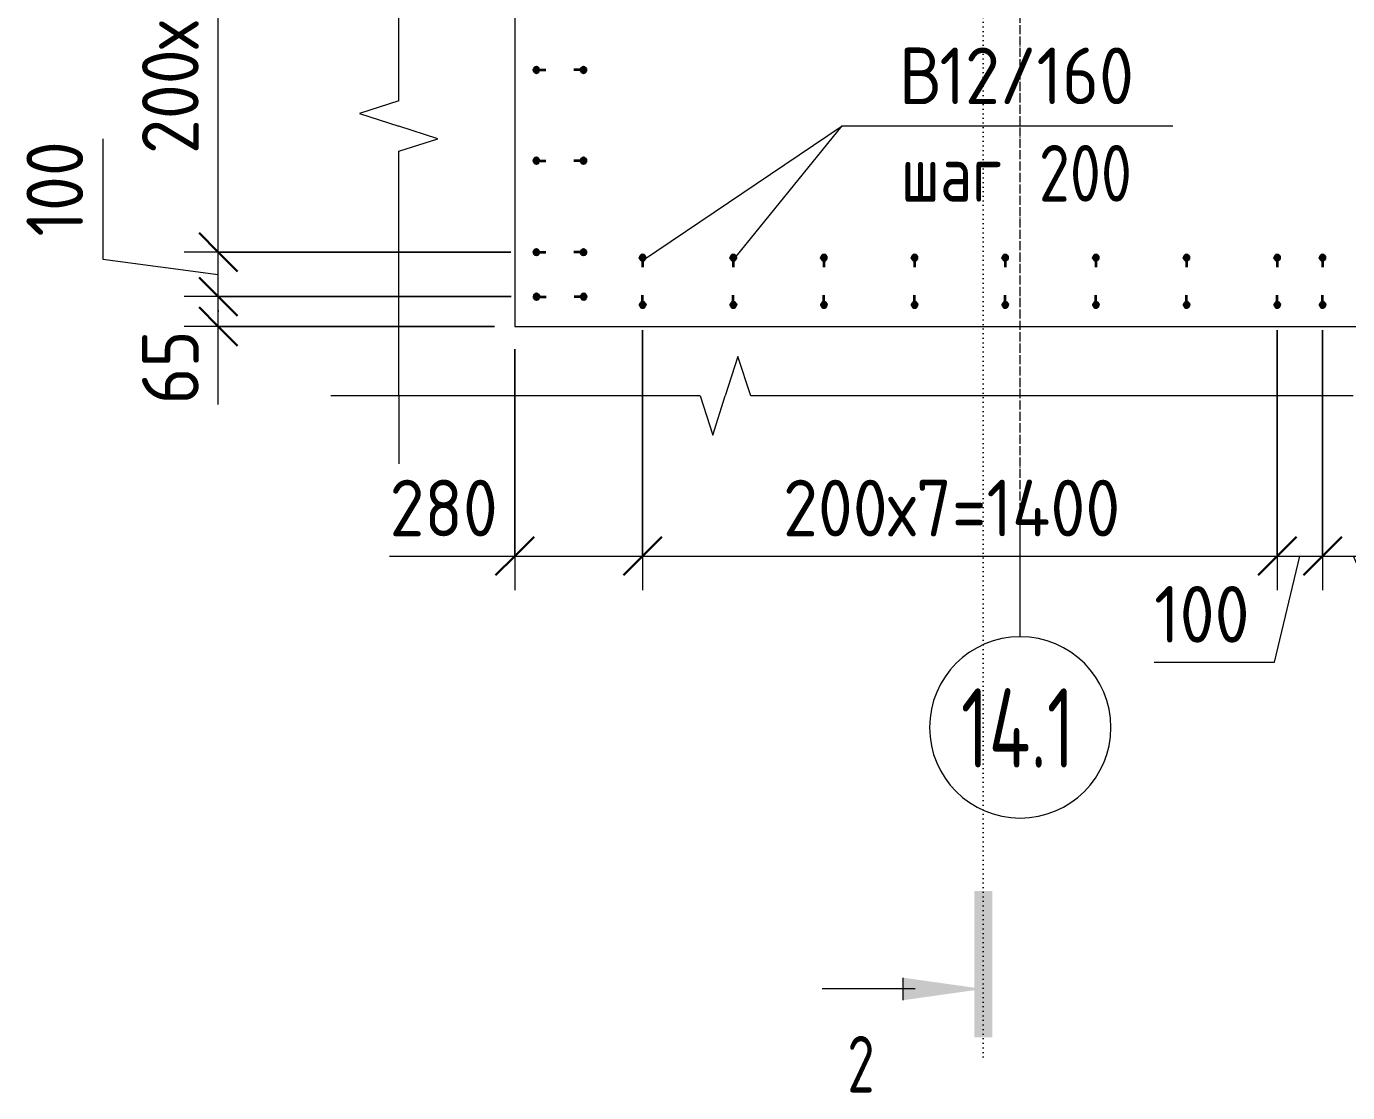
# Model space of a CAD drawing. Header units: millimetres. Extents: x -39853 to 12393, y -4903 to 80275.
# Drawn here: x -10253 to -7339, y 75360 to 77712 of the extents above; entities that cross this region are included whole.
import ezdxf

# ---------------------------------------------------------------- set-up
doc = ezdxf.new("R2010")
doc.units = ezdxf.units.MM
doc.linetypes.add('02 Штрихпунктирная _20 мм_', pattern=[25, 20, -2.5, 0, -2.5])
doc.linetypes.add('04 Пунктир 10мм', pattern=[10, 0, -10])
for name, color, linetype, lineweight in [('AA_Dim', 7, 'Continuous', 9), ('AA_Dim-50', 7, 'Continuous', 9), ('AA_Oformlenie', 7, 'Continuous', 9), ('AA_Razrez', 7, 'Continuous', 9), ('AA_Vinoska', 7, 'Continuous', 9), ('KR_Armatura', 7, 'Continuous', 20), ('KR_Armatura_Tonkie', 7, 'Continuous', 20), ('KR_Fundament', 7, 'Continuous', 20), ('Оси', 7, 'Continuous', 9)]:
    doc.layers.add(name, color=color, linetype=linetype, lineweight=lineweight)
doc.styles.add('ISOCPEUR', font='isocpeur.ttf', dxfattribs={"width": 0.7, "height": 175})
doc.styles.add('ISOCPEUR_3', font='isocpeur.ttf', dxfattribs={"width": 0.7, "height": 125})
doc.styles.add('ISOCPEUR_4', font='isocpeur.ttf', dxfattribs={"width": 0.9, "height": 125})
doc.styles.add('ISOCPEUR_5', font='isocpeur.ttf', dxfattribs={"width": 0.8, "height": 125})
doc.dimstyles.new('05_Округл_5мм__прозр_', dxfattribs={"dimscale": 304.8, "dimtxt": 124.497647, "dimasz": 0.278871, "dimexe": 0.246063, "dimexo": 0.164042, "dimgap": 0.016404, "dimtad": 1, "dimdec": 0, "dimrnd": 5, "dimdsep": 46, "dimtxsty": 'ISOCPEUR_4', "dimblk1": 'OBLIQUE', "dimblk2": 'OBLIQUE', "dimsah": 1, "dimcen": 0.09, "dimdle": 0.246063, "dimazin": 0, "dimtfac": 1, "dimtdec": 4, "dimtix": 1, "dimtmove": 0, "dimatfit": 3, "dimfxl": 1, "dimtvp": 1, "dimtolj": 1, "dimtzin": 0, "dimlwd": 18, "dimlwe": 18, "dimarcsym": 2})
doc.dimstyles.new('05_Округл_5мм__прозр__1', dxfattribs={"dimscale": 304.8, "dimtxt": 124.497647, "dimasz": 0.278871, "dimexe": 0.246063, "dimexo": 0.164042, "dimgap": 0.016404, "dimtad": 1, "dimdec": 0, "dimrnd": 5, "dimdsep": 46, "dimtxsty": 'ISOCPEUR_4', "dimblk1": 'OBLIQUE', "dimblk2": 'OBLIQUE', "dimsah": 1, "dimcen": 0.09, "dimdle": 0.246063, "dimazin": 0, "dimtfac": 1, "dimtdec": 4, "dimtix": 1, "dimtmove": 1, "dimatfit": 3, "dimfxl": 1, "dimtvp": 1, "dimtolj": 1, "dimtzin": 0, "dimlwd": 18, "dimlwe": 18, "dimarcsym": 2})

# ---------------------------------------------------------------- blocks, each defined once
blk = doc.blocks.new('265_Выпуск П одной длины _НесАрм_РабПлоск_ - В1 _d12_ t250-4071037-Схема расположения арматурных выпусков вундаментной плиты  в_о 14_1-К1')
at = {"layer": 'KR_Armatura_Tonkie', "lineweight": 35}
for points in [[(0, 0), (-0.8, 3), (-1.8, 4.2), (-4.4, 5.8), (-7.6, 5.8), (-10.2, 4.2), (-11.8, 1.6), (-12, 0), (-11.2, -3), (-9, -5.2), (-6, -6), (-3, -5.2), (-1.8, -4.2), (-0.2, -1.6)], [(103.8, 1.6), (103.2, 3), (101, 5.2), (98, 6), (95, 5.2), (92.8, 3), (92.2, 1.6), (92.7, -2.6), (92.8, -3), (95, -5.2), (98, -6), (99.6, -5.8), (102.2, -4.2), (103.8, -1.6)]]:
    blk.add_hatch(color=256, dxfattribs=at).paths.add_polyline_path(points)
at = {"layer": 'KR_Armatura'}
for centre in [(-6, 0), (98, 0)]:
    blk.add_circle(centre, 6, dxfattribs=at)
at = {"layer": 'KR_Armatura_Tonkie', "lineweight": 35}
for p, q in [((0, 0), (15, 0)), ((92, 0), (77, 0)), ((95.9, 6), (97.6, 6)), ((-3.9, -6), (-5.6, -6))]:
    blk.add_line(p, q, dxfattribs=at)
for centre, start, end in [((-6, 0), 360, 180), ((-6, 0), 180, 360), ((98, 0), 360, 180), ((98, 0), 180, 360)]:
    blk.add_arc(centre, 6, start, end, dxfattribs=at)
blk = doc.blocks.new('265_Выпуск П одной длины _НесАрм_РабПлоск_ - В1 _d12_ t250-V1-Схема расположения арматурных выпусков вундаментной плиты  в_о 14_1-К1')
at = {"layer": 'KR_Armatura_Tonkie', "lineweight": 35}
for points in [[(0, 0), (-0.8, 3), (-1.8, 4.2), (-4.4, 5.8), (-7.6, 5.8), (-10.2, 4.2), (-11.8, 1.6), (-12, 0), (-11.2, -3), (-9, -5.2), (-6, -6), (-3, -5.2), (-1.8, -4.2), (-0.2, -1.6)], [(103.8, 1.6), (103.2, 3), (101, 5.2), (98, 6), (95, 5.2), (92.8, 3), (92.2, 1.6), (92.2, -1.6), (92.8, -3), (95, -5.2), (98.1, -6), (99.6, -5.8), (102.2, -4.2), (103.8, -1.6)]]:
    blk.add_hatch(color=256, dxfattribs=at).paths.add_polyline_path(points)
at = {"layer": 'KR_Armatura'}
for centre in [(-6, 0), (98, 0)]:
    blk.add_circle(centre, 6, dxfattribs=at)
at = {"layer": 'KR_Armatura_Tonkie', "lineweight": 35}
for p, q in [((0, 0), (15, 0)), ((92, 0), (77, 0)), ((95.9, 6), (97.6, 6)), ((-3.9, -6), (-5.6, -6))]:
    blk.add_line(p, q, dxfattribs=at)
for centre, start, end in [((-6, 0), 360, 180), ((-6, 0), 180, 360), ((98, 0), 360, 180), ((98, 0), 180, 360)]:
    blk.add_arc(centre, 6, start, end, dxfattribs=at)
blk = doc.blocks.new('265_Выпуск П одной длины _НесАрм_РабПлоск_ - В1 _d12_ t250-V2-Схема расположения арматурных выпусков вундаментной плиты  в_о 14_1-К1')
at = {"layer": 'KR_Armatura_Tonkie', "lineweight": 35}
for points in [[(-6, 6), (-9, 5.2), (-10.2, 4.2), (-11.8, 1.6), (-12, 0), (-11.2, -3), (-9, -5.2), (-6, -6), (-3, -5.2), (-1.8, -4.2), (-0.2, -1.6), (0, 0), (-0.8, 3), (-1.8, 4.2), (-4.4, 5.8)], [(98, 6), (95, 5.2), (92.4, 1.9), (92.2, 1.6), (92.4, -1.9), (92.8, -3), (95, -5.2), (98, -6), (99.6, -5.8), (102.2, -4.2), (103.8, -1.6), (103.8, 1.6), (103.2, 3), (101, 5.2), (99.6, 5.8)]]:
    blk.add_hatch(color=256, dxfattribs=at).paths.add_polyline_path(points)
at = {"layer": 'KR_Armatura'}
for centre in [(-6, 0), (98, 0)]:
    blk.add_circle(centre, 6, dxfattribs=at)
at = {"layer": 'KR_Armatura_Tonkie', "lineweight": 35}
for p, q in [((0, 0), (15, 0)), ((92, 0), (77, 0))]:
    blk.add_line(p, q, dxfattribs=at)
for centre, start, end in [((-6, 0), 360, 180), ((-6, 0), 180, 360), ((98, 0), 360, 180), ((98, 0), 180, 360)]:
    blk.add_arc(centre, 6, start, end, dxfattribs=at)
blk = doc.blocks.new('011_Прямоугольник обрыва _ЭлУзла_ - 011_Прямоугольник обрыва _ЭлУзла_-4164716-Схема расположения арматурных выпусков вундаментной плиты  в_о 14_1-К1')
at = {"layer": 'AA_Oformlenie'}
for p, q in [((0, -538.1), (0, 0)), ((0, 0), (665.3, 0)), ((776.6, 0), (2105.8, 0)), ((2217.1, 0), (2881.1, 0)), ((2881.1, 0), (2881.1, -538.1)), ((0, -1726.9), (0, -649.4)), ((2881.1, -649.4), (2881.1, -1726.9)), ((0, -2377.6), (0, -1838.2)), ((2881.1, -1838.2), (2881.1, -2377.6)), ((665.3, -2377.6), (0, -2377.6)), ((2105.8, -2377.6), (776.6, -2377.6)), ((2881.1, -2377.6), (2217.1, -2377.6))]:
    blk.add_line(p, q, dxfattribs=at)
blk = doc.blocks.new('Ось сетки - d_4мм-2765513-Схема расположения арматурных выпусков вундаментной плиты  в_о 14_1-К1')
at = {"layer": 'Оси'}
for start, end in [(360, 180), (360, 180), (180, 360), (180, 360)]:
    blk.add_arc((0, 0), 4, start, end, dxfattribs=at)
blk = doc.blocks.new('Разрез - Номер узла_ сзади-394133-Схема расположения арматурных выпусков вундаментной плиты  в_о 14_1-К1')
at = {"layer": 'AA_Razrez'}
for points in [[(7.329, 0.404), (7.329, -0.394), (0.873, -0.394), (0.873, 0.404)], [(3.497, -3.533), (2.503, -3.533), (3, 0)]]:
    blk.add_hatch(color=256, dxfattribs=at).paths.add_polyline_path(points)
for p, q in [((3, -3), (3, -7.096)), ((2.503, -3.533), (3.497, -3.533))]:
    blk.add_line(p, q, dxfattribs=at)
blk = doc.blocks.new('DIMBLOCK56-Схема расположения арматурных выпусков вундаментной плиты  в_о 14_1-К1')
at = {"layer": 'AA_Dim-50', "lineweight": 30}
for p, q in [((-9829.7, 78416.1), (-9872.2, 78458.6)), ((-9829.7, 78416.1), (-9787.2, 78373.6)), ((-9829.7, 77214), (-9872.2, 77256.5)), ((-9829.7, 77214), (-9787.2, 77171.5))]:
    blk.add_line(p, q, dxfattribs=at)
at = {"layer": 'AA_Dim-50', "lineweight": 18}
for p, q in [((-9184.1, 78416.1), (-9904.7, 78416.1)), ((-9829.7, 77139), (-9829.7, 78416.1)), ((-9829.7, 78416.1), (-9184.1, 78416.1)), ((-9184.1, 77214), (-9904.7, 77214)), ((-9829.7, 77214), (-9184.1, 77214))]:
    blk.add_line(p, q, dxfattribs=at)
at = {"layer": 'AA_Dim-50', "color": 0, "lineweight": 18, "insert": (-9998, 77430.7), "char_height": 125, "width": 922.24, "attachment_point": 1, "rotation": 90, "line_spacing_factor": 1.149209, "style": 'ISOCPEUR_4'}
blk.add_mtext('200х6=1200', dxfattribs=at)
blk = doc.blocks.new('_Oblique')
at = {"color": 0, "linetype": 'ByBlock', "lineweight": -2}
blk.add_line((-0.5, -0.5), (0.5, 0.5), dxfattribs=at)
blk = doc.blocks.new('DIMBLOCK61-Схема расположения арматурных выпусков вундаментной плиты  в_о 14_1-К1')
at = {"layer": 'AA_Dim-50', "lineweight": 30}
for p, q in [((-9829.7, 77116), (-9872.2, 77158.5)), ((-9829.7, 77116), (-9787.2, 77073.5)), ((-9829.7, 77050), (-9872.2, 77092.5)), ((-9829.7, 77050), (-9787.2, 77007.5))]:
    blk.add_line(p, q, dxfattribs=at)
at = {"layer": 'AA_Dim-50', "lineweight": 18}
for p, q in [((-9183.7, 77116), (-9904.7, 77116)), ((-9829.7, 76975), (-9829.7, 77116)), ((-9829.7, 77116), (-9183.7, 77116)), ((-9829.7, 77086.3), (-9829.7, 77083)), ((-9829.7, 76878.3), (-9829.7, 77086.3)), ((-9220.7, 77050), (-9904.7, 77050)), ((-9829.7, 77050), (-9220.7, 77050))]:
    blk.add_line(p, q, dxfattribs=at)
at = {"layer": 'AA_Dim-50', "color": 0, "lineweight": 18, "insert": (-9998, 76878.3), "char_height": 125, "width": 189.619, "attachment_point": 1, "rotation": 90, "line_spacing_factor": 1.149209, "style": 'ISOCPEUR_4'}
blk.add_mtext('65', dxfattribs=at)
blk = doc.blocks.new('DIMBLOCK62-Схема расположения арматурных выпусков вундаментной плиты  в_о 14_1-К1')
at = {"layer": 'AA_Dim-50', "lineweight": 18}
for p, q in [((-10084.7, 77463.9), (-10084.7, 77198.5)), ((-9829.7, 77116), (-9829.7, 77289)), ((-9184.1, 77214), (-9904.7, 77214)), ((-9829.7, 77214), (-9184.1, 77214)), ((-10084.7, 77198.5), (-9829.7, 77165)), ((-9183.7, 77116), (-9904.7, 77116)), ((-9829.7, 77116), (-9183.7, 77116))]:
    blk.add_line(p, q, dxfattribs=at)
at = {"layer": 'AA_Dim-50', "lineweight": 30}
for p, q in [((-9829.7, 77214), (-9872.2, 77256.5)), ((-9829.7, 77214), (-9787.2, 77171.5)), ((-9829.7, 77116), (-9872.2, 77158.5)), ((-9829.7, 77116), (-9787.2, 77073.5))]:
    blk.add_line(p, q, dxfattribs=at)
at = {"layer": 'AA_Dim-50', "color": 0, "lineweight": 18, "insert": (-10253, 77248.5), "char_height": 125, "width": 258.572, "attachment_point": 1, "rotation": 90, "line_spacing_factor": 1.149209, "style": 'ISOCPEUR_4'}
blk.add_mtext('100', dxfattribs=at)
blk = doc.blocks.new('042_М_Арматуры - Диам длина поз _ Комментарий-3662934-Схема расположения арматурных выпусков вундаментной плиты  в_о 14_1-К1')
at = {"layer": 'AA_Vinoska'}
blk.add_line((-7, 0), (7, 0), dxfattribs=at)
blk = doc.blocks.new('DIMBLOCK63-Схема расположения арматурных выпусков вундаментной плиты  в_о 14_1-К1')
at = {"layer": 'AA_Dim-50', "lineweight": 18}
for p, q in [((-8893.7, 77042), (-8893.7, 76468.9)), ((-8893.7, 76543.9), (-8893.7, 77042)), ((-9175.7, 77000), (-9175.7, 76468.9)), ((-9175.7, 76543.9), (-9175.7, 77000)), ((-9452, 76543.9), (-9165, 76543.9)), ((-9250.7, 76543.9), (-8893.7, 76543.9)), ((-9165, 76543.9), (-9034.7, 76543.9))]:
    blk.add_line(p, q, dxfattribs=at)
at = {"layer": 'AA_Dim-50', "lineweight": 30}
for p, q in [((-9175.7, 76543.9), (-9133.2, 76586.4)), ((-8893.7, 76543.9), (-8851.2, 76586.4)), ((-9175.7, 76543.9), (-9218.2, 76501.4)), ((-8893.7, 76543.9), (-8936.2, 76501.4))]:
    blk.add_line(p, q, dxfattribs=at)
at = {"layer": 'AA_Dim-50', "color": 0, "lineweight": 18, "insert": (-9452, 76712.2), "char_height": 125, "width": 284.429, "attachment_point": 1, "line_spacing_factor": 1.149209, "style": 'ISOCPEUR_4'}
blk.add_mtext('280', dxfattribs=at)
blk = doc.blocks.new('DIMBLOCK64-Схема расположения арматурных выпусков вундаментной плиты  в_о 14_1-К1')
at = {"layer": 'AA_Dim-50', "lineweight": 18}
for p, q in [((-8893.7, 77042), (-8893.7, 76468.9)), ((-8893.7, 76543.9), (-8893.7, 77042)), ((-7493.7, 77042), (-7493.7, 76468.9)), ((-7493.7, 76543.9), (-7493.7, 77042)), ((-8893.7, 76543.9), (-7493.7, 76543.9))]:
    blk.add_line(p, q, dxfattribs=at)
at = {"layer": 'AA_Dim-50', "lineweight": 30}
for p, q in [((-8893.7, 76543.9), (-8851.2, 76586.4)), ((-7493.7, 76543.9), (-7451.2, 76586.4)), ((-8893.7, 76543.9), (-8936.2, 76501.4)), ((-7493.7, 76543.9), (-7536.2, 76501.4))]:
    blk.add_line(p, q, dxfattribs=at)
at = {"layer": 'AA_Dim-50', "color": 0, "lineweight": 18, "insert": (-8584, 76712.2), "char_height": 125, "width": 936.605, "attachment_point": 1, "line_spacing_factor": 1.149209, "style": 'ISOCPEUR_4'}
blk.add_mtext('200х7=1400', dxfattribs=at)
blk = doc.blocks.new('DIMBLOCK65-Схема расположения арматурных выпусков вундаментной плиты  в_о 14_1-К1')
at = {"layer": 'AA_Dim-50', "lineweight": 18}
for p, q in [((-7493.7, 77042), (-7493.7, 76468.9)), ((-7493.7, 76543.9), (-7493.7, 77042)), ((-7393.7, 77042), (-7393.7, 76468.9)), ((-7393.7, 76543.9), (-7393.7, 77042)), ((-7499.9, 76309.5), (-7443.7, 76543.9)), ((-7493.7, 76543.9), (-7393.7, 76543.9)), ((-7765.3, 76309.5), (-7499.9, 76309.5))]:
    blk.add_line(p, q, dxfattribs=at)
at = {"layer": 'AA_Dim-50', "lineweight": 30}
for p, q in [((-7493.7, 76543.9), (-7451.2, 76586.4)), ((-7393.7, 76543.9), (-7351.2, 76586.4)), ((-7493.7, 76543.9), (-7536.2, 76501.4)), ((-7393.7, 76543.9), (-7436.2, 76501.4))]:
    blk.add_line(p, q, dxfattribs=at)
at = {"layer": 'AA_Dim-50', "color": 0, "lineweight": 18, "insert": (-7765.3, 76477.8), "char_height": 125, "width": 258.572, "attachment_point": 1, "line_spacing_factor": 1.149209, "style": 'ISOCPEUR_4'}
blk.add_mtext('100', dxfattribs=at)
blk = doc.blocks.new('DIMBLOCK66-Схема расположения арматурных выпусков вундаментной плиты  в_о 14_1-К1')
at = {"layer": 'AA_Dim-50', "lineweight": 18}
for p, q in [((-7393.7, 77042), (-7393.7, 76468.9)), ((-7393.7, 76543.9), (-7393.7, 77042)), ((-7257.7, 77042), (-7257.7, 76468.9)), ((-7257.7, 76543.9), (-7257.7, 77042)), ((-7393.7, 76543.9), (-7257.7, 76543.9)), ((-7223.9, 76309.5), (-7325.7, 76543.9)), ((-6958.4, 76309.5), (-7223.9, 76309.5))]:
    blk.add_line(p, q, dxfattribs=at)
at = {"layer": 'AA_Dim-50', "lineweight": 30}
for p, q in [((-7393.7, 76543.9), (-7351.2, 76586.4)), ((-7257.7, 76543.9), (-7215.2, 76586.4)), ((-7393.7, 76543.9), (-7436.2, 76501.4)), ((-7257.7, 76543.9), (-7300.2, 76501.4))]:
    blk.add_line(p, q, dxfattribs=at)
at = {"layer": 'AA_Dim-50', "color": 0, "lineweight": 18, "insert": (-7173.9, 76477.8), "char_height": 125, "width": 258.572, "attachment_point": 1, "line_spacing_factor": 1.149209, "style": 'ISOCPEUR_4'}
blk.add_mtext('135', dxfattribs=at)

msp = doc.modelspace()

# ---------------------------------------------------------------- linework, layer by layer
at = {"layer": 'AA_Razrez', "linetype": '04 Пунктир 10мм'}
msp.add_line((-8142.5191, 75438.8868), (-8142.5191, 79935.3109), dxfattribs=at)
at = {"layer": 'AA_Vinoska'}
for p, q in [((-9431.8275, 77548.0615), (-9518.4776, 77519.9071)), ((-9518.4776, 77519.9071), (-9431.8275, 77491.7528)), ((-9345.2249, 77464.2528), (-9431.8275, 77491.7528)), ((-8894.1095, 77195.5609), (-8453.5564, 77492.9343)), ((-8687.0496, 77204.372), (-8453.5564, 77492.9343)), ((-8453.5564, 77492.9343), (-8424.1441, 77492.9343)), ((-8453.5564, 77492.9343), (-8424.1441, 77492.9343)), ((-9431.8275, 77436.7528), (-9345.2249, 77464.2528)), ((-8683.3966, 76984.0018), (-8711.551, 76897.3516)), ((-8655.2423, 76897.3516), (-8683.3966, 76984.0018)), ((-9431.8275, 76897.3516), (-9581.8275, 76897.3516)), ((-9431.8275, 76897.3516), (-9431.8275, 76747.3516)), ((-8766.551, 76897.3516), (-8739.051, 76810.7491)), ((-8739.051, 76810.7491), (-8711.551, 76897.3516))]:
    msp.add_line(p, q, dxfattribs=at)
at = {"layer": 'KR_Fundament'}
for p, q in [((-9175.7214, 78774.9563), (-9175.7214, 77049.9563)), ((-9175.7214, 77049.9563), (-6945.7214, 77049.9563))]:
    msp.add_line(p, q, dxfattribs=at)
at = {"layer": 'Оси', "linetype": '02 Штрихпунктирная _20 мм_'}
msp.add_line((-8060.7214, 76615.8579), (-8060.7214, 79184.9563), dxfattribs=at)
at = {"layer": 'Оси'}
msp.add_line((-8060.7214, 76365.8579), (-8060.7214, 76615.8579), dxfattribs=at)

# ---------------------------------------------------------------- block references
at = {"layer": 'AA_Oformlenie'}
msp.add_blockref('011_Прямоугольник обрыва _ЭлУзла_ - 011_Прямоугольник обрыва _ЭлУзла_-4164716-Схема расположения арматурных выпусков вундаментной плиты  в_о 14_1-К1', (-9431.8275, 79274.9563), dxfattribs=at)
at = {"layer": 'AA_Razrez', "extrusion": (0, 0, -1), "xscale": 49.99999999999998, "yscale": 49.99999999999998, "zscale": 49.99999999999998, "rotation": 90.00000000000001}
msp.add_blockref('Разрез - Номер узла_ сзади-394133-Схема расположения арматурных выпусков вундаментной плиты  в_о 14_1-К1', (8142.5191, 75438.8868), dxfattribs=at)
at = {"layer": 'AA_Vinoska', "xscale": 49.99999999999998, "yscale": 49.99999999999998, "zscale": 49.99999999999998}
msp.add_blockref('042_М_Арматуры - Диам длина поз _ Комментарий-3662934-Схема расположения арматурных выпусков вундаментной плиты  в_о 14_1-К1', (-8074.1441, 77492.9343), dxfattribs=at)
msp.add_blockref('042_М_Арматуры - Диам длина поз _ Комментарий-3662934-Схема расположения арматурных выпусков вундаментной плиты  в_о 14_1-К1', (-8074.1441, 77492.9343), dxfattribs=at)
at = {"layer": 'KR_Armatura_Tonkie', "lineweight": 35}
for name, p, rotation in [('265_Выпуск П одной длины _НесАрм_РабПлоск_ - В1 _d12_ t250-V2-Схема расположения арматурных выпусков вундаментной плиты  в_о 14_1-К1', (-9030.1171, 77616.0744), 180), ('265_Выпуск П одной длины _НесАрм_РабПлоск_ - В1 _d12_ t250-V2-Схема расположения арматурных выпусков вундаментной плиты  в_о 14_1-К1', (-9030.1171, 77415.9563), 180), ('265_Выпуск П одной длины _НесАрм_РабПлоск_ - В1 _d12_ t250-V2-Схема расположения арматурных выпусков вундаментной плиты  в_о 14_1-К1', (-9030.1171, 77213.9563), 180), ('265_Выпуск П одной длины _НесАрм_РабПлоск_ - В1 _d12_ t250-4071037-Схема расположения арматурных выпусков вундаментной плиты  в_о 14_1-К1', (-8893.7214, 77195.9563), 270), ('265_Выпуск П одной длины _НесАрм_РабПлоск_ - В1 _d12_ t250-4071037-Схема расположения арматурных выпусков вундаментной плиты  в_о 14_1-К1', (-8693.7214, 77195.9563), 270), ('265_Выпуск П одной длины _НесАрм_РабПлоск_ - В1 _d12_ t250-4071037-Схема расположения арматурных выпусков вундаментной плиты  в_о 14_1-К1', (-8493.7214, 77195.9563), 270), ('265_Выпуск П одной длины _НесАрм_РабПлоск_ - В1 _d12_ t250-V1-Схема расположения арматурных выпусков вундаментной плиты  в_о 14_1-К1', (-8293.7214, 77195.9563), 270), ('265_Выпуск П одной длины _НесАрм_РабПлоск_ - В1 _d12_ t250-4071037-Схема расположения арматурных выпусков вундаментной плиты  в_о 14_1-К1', (-8093.7214, 77195.9563), 270), ('265_Выпуск П одной длины _НесАрм_РабПлоск_ - В1 _d12_ t250-4071037-Схема расположения арматурных выпусков вундаментной плиты  в_о 14_1-К1', (-7893.7214, 77195.9563), 270), ('265_Выпуск П одной длины _НесАрм_РабПлоск_ - В1 _d12_ t250-4071037-Схема расположения арматурных выпусков вундаментной плиты  в_о 14_1-К1', (-7693.7214, 77195.9563), 270), ('265_Выпуск П одной длины _НесАрм_РабПлоск_ - В1 _d12_ t250-4071037-Схема расположения арматурных выпусков вундаментной плиты  в_о 14_1-К1', (-7493.7214, 77195.9563), 270), ('265_Выпуск П одной длины _НесАрм_РабПлоск_ - В1 _d12_ t250-4071037-Схема расположения арматурных выпусков вундаментной плиты  в_о 14_1-К1', (-7393.7214, 77195.9563), 270), ('265_Выпуск П одной длины _НесАрм_РабПлоск_ - В1 _d12_ t250-V2-Схема расположения арматурных выпусков вундаментной плиты  в_о 14_1-К1', (-9029.7214, 77115.9563), 180)]:
    msp.add_blockref(name, p, dxfattribs=dict(at, rotation=rotation))
at = {"layer": 'Оси', "xscale": 49.99999999999998, "yscale": 49.99999999999998, "zscale": 49.99999999999998}
msp.add_blockref('Ось сетки - d_4мм-2765513-Схема расположения арматурных выпусков вундаментной плиты  в_о 14_1-К1', (-8060.7214, 76165.8579), dxfattribs=at)

# ---------------------------------------------------------------- texts
at = {"layer": 'AA_Razrez', "insert": (-8441.9756, 75485.3176), "char_height": 125, "width": 75.759469, "attachment_point": 1, "style": 'ISOCPEUR_3'}
msp.add_mtext('\\fISOCPEUR|b0|i0|c204|p34|;\\W.7;2', dxfattribs=at)
at = {"layer": 'AA_Vinoska', "char_height": 125, "attachment_point": 1}
for s, insert, width, style in [('\\fISOCPEUR|b0|i0|c204|p34|;\\W.9;В', (-8328.1371, 77665.6395), 108.227812, 'ISOCPEUR_4'), ('\\fISOCPEUR|b0|i0|c204|p34|;\\W.9;В', (-8328.1371, 77665.6395), 108.227812, 'ISOCPEUR_4'), ('12/160', (-8238.8402, 77665.6395), 526.708687, 'ISOCPEUR_4'), ('12/160', (-8238.8402, 77665.6395), 526.708687, 'ISOCPEUR_4'), (' 200', (-8083.2912, 77450.6868), 333.502, 'ISOCPEUR_5'), ('шаг', (-8324.0621, 77450.6868), 291.81425, 'ISOCPEUR_5')]:
    msp.add_mtext(s, dxfattribs=dict(at, insert=insert, width=width, style=style))
at = {"layer": 'Оси', "insert": (-8191.5118, 76252.0309), "char_height": 175, "width": 317.067406, "attachment_point": 1, "style": 'ISOCPEUR'}
msp.add_mtext('14.1', dxfattribs=at)

# ---------------------------------------------------------------- dimensions: what is measured, and where the dimension line sits
at = {"layer": 'AA_Dim', "lineweight": 18}
dim = msp.add_linear_dim(base=(-9829.7249, 78416.0744), p1=(-9134.1171, 77213.9563), p2=(-9134.1171, 78416.0744), angle=90, dimstyle='05_Округл_5мм__прозр_', override={"dimpost": '200х6=<>', "dimfxl": 1202.118122}, dxfattribs=at)
dim.commit()
dim.dimension.update_dxf_attribs({"geometry": 'DIMBLOCK56-Схема расположения арматурных выпусков вундаментной плиты  в_о 14_1-К1', "text_midpoint": (-9897.2249, 77815.0154)})
for base, p1, p2, override, picture, middle in [((-9829.7249, 77213.9563), (-9133.7214, 77115.9563), (-9134.1171, 77213.9563), {"dimpost": '<>', "dimfxl": 98.000799}, 'DIMBLOCK62-Схема расположения арматурных выпусков вундаментной плиты  в_о 14_1-К1', (-10169.6985, 77377.754)), ((-9829.7249, 77115.9563), (-9170.7214, 77049.9563), (-9133.7214, 77115.9563), {"dimpost": '<>', "dimfxl": 75.66373}, 'DIMBLOCK61-Схема расположения арматурных выпусков вундаментной плиты  в_о 14_1-К1', (-9914.6985, 76973.116))]:
    dim = msp.add_linear_dim(base=base, p1=p1, p2=p2, angle=90, dimstyle='05_Округл_5мм__прозр__1', override=override, dxfattribs=at)
    dim.commit()
    dim.dimension.update_dxf_attribs({"geometry": picture, "text_midpoint": middle, "dimtype": 160, "text_rotation": 90})
for base, p1, p2, override, picture, middle in [((-8893.7214, 76543.8559), (-9175.7214, 77049.9563), (-8893.7214, 77091.9563), {"dimpost": '<>', "dimfxl": 285.110505}, 'DIMBLOCK63-Схема расположения арматурных выпусков вундаментной плиты  в_о 14_1-К1', (-9309.8003, 76628.8295)), ((-7393.7214, 76543.8559), (-7493.7214, 77091.9563), (-7393.7214, 77091.9563), {"dimpost": '<>', "dimfxl": 100}, 'DIMBLOCK65-Схема расположения арматурных выпусков вундаментной плиты  в_о 14_1-К1', (-7636.0532, 76394.4418)), ((-7257.7214, 76543.8559), (-7393.7214, 77091.9563), (-7257.7214, 77091.9563), {"dimpost": '<>', "dimfxl": 136}, 'DIMBLOCK66-Схема расположения арматурных выпусков вундаментной плиты  в_о 14_1-К1', (-7044.6363, 76394.4418))]:
    dim = msp.add_linear_dim(base=base, p1=p1, p2=p2, dimstyle='05_Округл_5мм__прозр__1', override=override, dxfattribs=at)
    dim.commit()
    dim.dimension.update_dxf_attribs({"geometry": picture, "text_midpoint": middle, "dimtype": 160})
dim = msp.add_linear_dim(base=(-7493.7214, 76543.8559), p1=(-8893.7214, 77091.9563), p2=(-7493.7214, 77091.9563), dimstyle='05_Округл_5мм__прозр_', override={"dimpost": '200х7=<>', "dimfxl": 1400}, dxfattribs=at)
dim.commit()
dim.dimension.update_dxf_attribs({"geometry": 'DIMBLOCK64-Схема расположения арматурных выпусков вундаментной плиты  в_о 14_1-К1', "text_midpoint": (-8193.7214, 76611.3559)})

doc.saveas('drawing.dxf')
